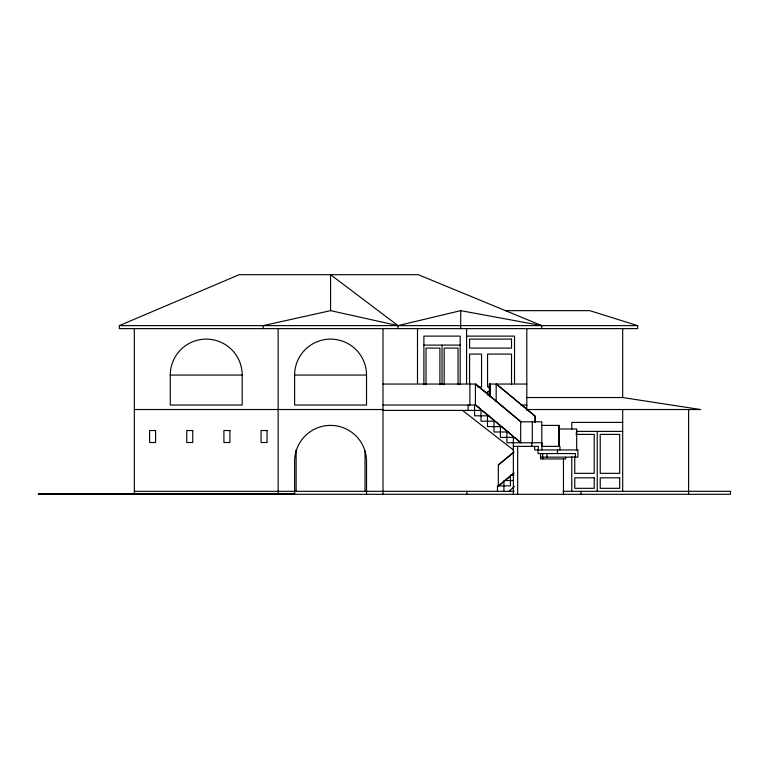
<?xml version="1.0" encoding="UTF-8"?>
<svg xmlns="http://www.w3.org/2000/svg" width="769" height="769" viewBox="0 0 769 769"><rect width="100%" height="100%" fill="white"/><g stroke="black" fill="none" stroke-linecap="round" stroke-linejoin="round"><path stroke-width="1.15" d="M509.097 491.314L514.346 486.441M513.682 473.108L498.331 485.921L498.331 464.947L513.663 452.153M514.086 452.153L498.331 464.947M498.745 485.921L504.406 481.202M505.214 480.529L514.105 473.108M505.473 310.647L589.736 310.647L637.674 325.623L637.674 328.623L119.349 328.623L119.349 325.623L239.188 274.696L418.298 274.696L541.799 325.623L541.799 328.623M541.799 325.623L460.708 310.647L397.986 325.623L330.574 310.647L263.161 325.623L263.161 328.623M119.349 325.623L637.674 325.623M466.591 336.111L514.528 336.111L514.528 383.635M423.892 345.098L460.179 345.098M170.276 375.061L242.187 375.061L242.187 405.023L170.276 405.023L170.276 375.061A35.951 35.951 0 0 1 206.236 339.11A35.951 35.951 0 0 1 242.187 375.061M294.614 375.061L366.525 375.061L366.525 405.023L294.614 405.023L294.614 375.061A35.951 35.951 0 0 1 330.574 339.11A35.951 35.951 0 0 1 366.525 375.061M383 384.048L475.848 384.048L521.103 421.806M526.813 384.048L489.276 384.048L489.276 395.699M477.972 387.047L481.567 387.047L481.567 354.086L469.58 354.086L469.58 384.692M489.959 387.047L487.556 387.047L487.556 354.086L511.529 354.086L511.529 384.692M489.959 391.536L487.556 391.536L487.556 395.035M526.813 397.535L622.688 397.535L700.588 409.521L526.813 409.521M383 405.023L475.848 405.023L480.692 409.07M520.844 405.023L526.813 405.023M134.325 409.521L383 409.521M383 410.415L482.307 410.415L495.236 421.201L481.029 421.201L481.029 410.415M489.036 415.808L474.56 415.808L474.56 405.023M496.178 401.524L496.178 384.048L535.387 416.404L535.387 422.239M520.69 421.806L520.69 442.771L475.425 405.023L475.425 384.048L520.69 421.806L541.799 421.806L541.799 446.366L559.957 446.366L559.957 449.961M622.688 422.402L571.761 422.402L571.761 429.14M541.712 425.401L559.246 425.401L559.246 446.366M501.974 426.593L487.488 426.593L487.488 415.808M558.909 428.996L576.692 428.996L576.692 450.067M576.394 431.39L622.688 431.39M508.434 431.986L493.958 431.986L493.958 421.201M576.096 432.591L576.692 432.591M575.904 434.389L594.235 434.389L594.235 473.339L574.76 473.339L574.76 456.815M513.356 446.366L538.377 446.366L538.377 449.961M540.559 457.151L577.942 457.151L577.942 449.961L534.666 449.961L534.666 446.366M514.067 475.136L510.385 475.136L510.385 485.921L497.456 485.921L497.456 491.314M513.615 480.529L503.926 480.529L503.926 491.314M134.325 491.314L514.221 491.314M563.062 491.314L730.55 491.314L730.55 494.304L38.45 494.304L38.45 493.708L294.614 493.708M462.496 410.415L513.356 449.961M496.591 384.048L535.387 416.404M496.043 421.873L513.019 436.033M521.103 442.771L514.634 437.378L500.427 437.378L500.427 426.593M688.601 409.521L688.601 494.304M622.688 328.623L622.688 397.535M622.688 409.521L622.688 491.314M597.225 431.39L597.225 491.314M581.037 491.314L581.037 494.304M575.443 457.151L575.443 453.556L538.06 453.556L538.06 449.961M571.761 456.555L571.761 491.314M565.609 457.151L565.609 458.949L540.559 458.949L540.559 453.556M563.456 458.949L563.456 494.304M558.909 425.401L558.909 446.366M557.458 449.961L557.458 453.556M546.942 453.556L546.942 457.151M542.712 453.556L542.712 458.949M541.972 449.961L541.972 442.771L506.886 442.771L506.886 431.986M534.964 416.404L534.964 422.239M532.302 421.806L532.302 442.771M531.802 442.771L531.802 446.366M526.813 328.623L526.813 410.415M517.662 446.366L517.662 494.304M513.356 437.378L513.356 494.304M490.122 384.048L490.122 395.699M489.709 384.048L489.709 396.871M469.888 384.048L469.888 405.023M468.1 405.023L468.1 410.415M466.889 491.314L466.889 494.304M466.591 328.623L466.591 383.635M460.708 310.647L460.708 328.623M460.179 384.654L460.179 336.111L423.892 336.111L423.892 384.654M458.045 384.683L458.045 348.097L444.174 348.097L444.174 384.683M442.04 345.098L442.04 384.654M439.897 384.683L439.897 348.097L426.026 348.097L426.026 384.683M417.49 328.623L417.49 383.539M397.986 328.623L397.986 325.623L330.574 274.696L330.574 310.647M383 328.623L383 494.304M366.525 494.304L366.525 461.352A35.951 35.951 0 0 0 330.574 425.401A35.951 35.951 0 0 0 294.614 461.352L294.614 494.304M365.025 451.009L365.025 491.314M296.113 449.817L296.113 491.314M278.138 328.623L278.138 494.304M134.325 328.623L134.325 494.304M511.529 339.11L469.58 339.11L469.58 348.097L511.529 348.097L511.529 339.11M155.598 430.525L149.609 430.525L149.609 442.511L155.598 442.511L155.598 430.525M192.75 430.525L186.761 430.525L186.761 442.511L192.75 442.511L192.75 430.525M229.902 430.525L223.914 430.525L223.914 442.511L229.902 442.511L229.902 430.525M267.054 430.525L261.066 430.525L261.066 442.511L267.054 442.511L267.054 430.525M619.699 434.389L600.224 434.389L600.224 473.339L619.699 473.339L619.699 434.389M594.235 477.828L574.76 477.828L574.76 488.315L594.235 488.315L594.235 477.828M619.699 477.828L600.224 477.828L600.224 488.315L619.699 488.315L619.699 477.828"/></g></svg>
